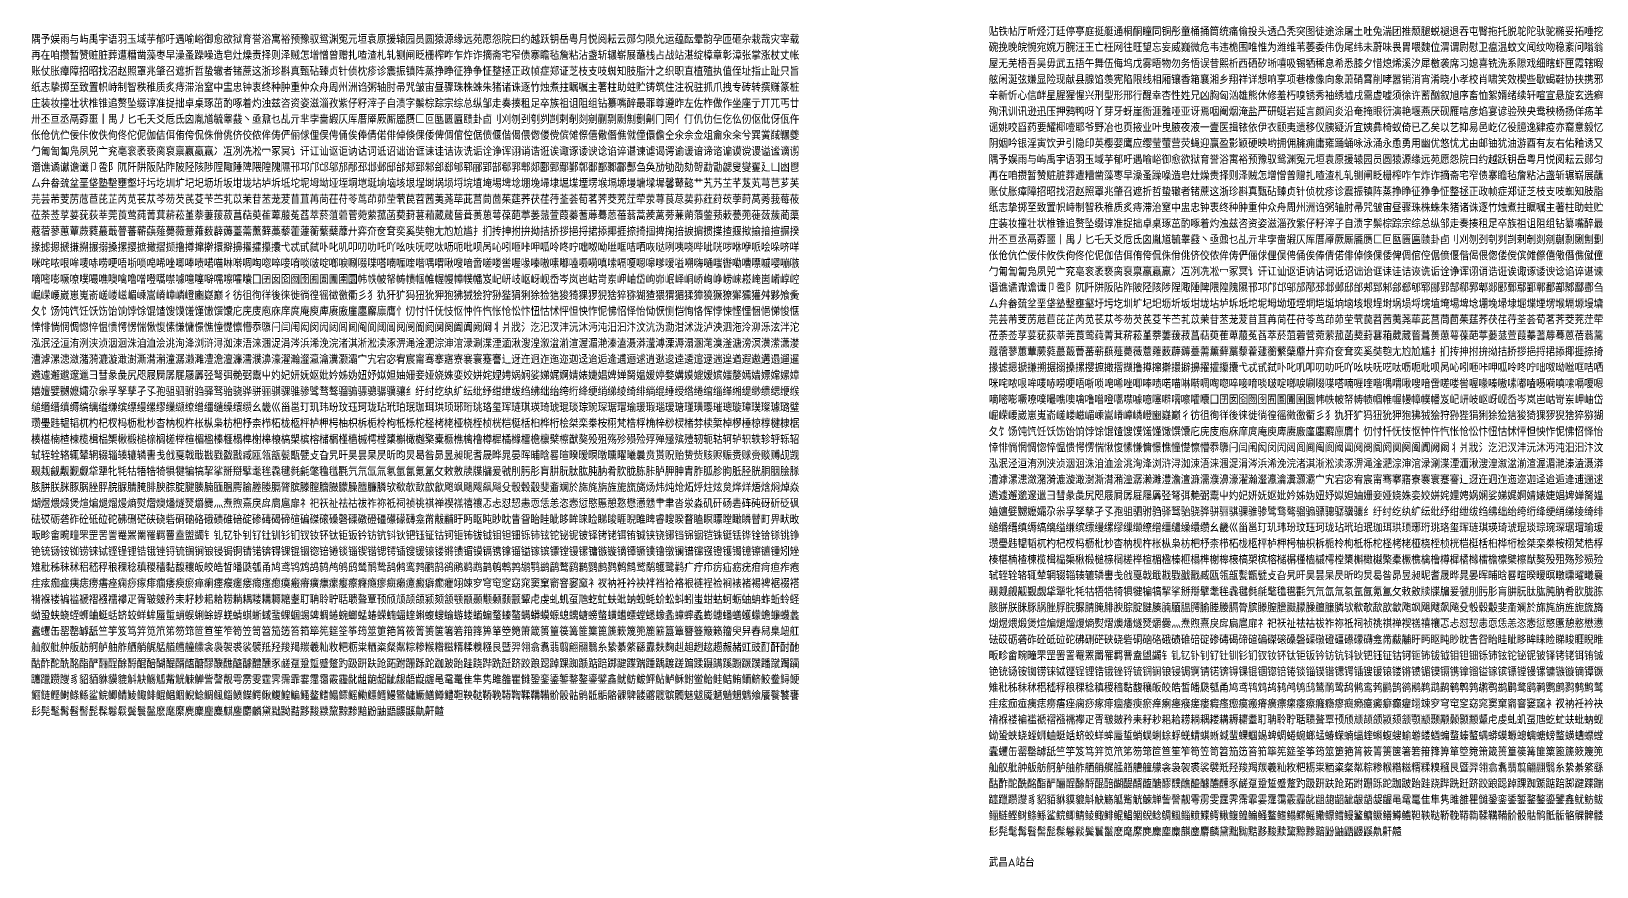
# Model space of a CAD drawing. Header units: millimetres. Extents: x -2979 to 9136, y 5799 to 12599.
# Drawn here: x 1376 to 1963, y 5799 to 6112 of the extents above; entities that cross this region are included whole.
import ezdxf

# ---------------------------------------------------------------- set-up
doc = ezdxf.new("R2010")
doc.units = ezdxf.units.MM
doc.header["$MEASUREMENT"] = 0
doc.styles.add('design', font='iso.shx', dxfattribs={"bigfont": 'design.shx'})
doc.styles.add('tssd', font='simplex.shx', dxfattribs={"bigfont": 'tssdchn.shx'})

msp = doc.modelspace()

# ---------------------------------------------------------------- texts
at = {"color": 7, "style": 'design'}
for s, p in [('隅予娱雨与屿禹宇语羽玉域芋郁吁遇喻峪御愈欲狱育誉浴寓裕预豫驭鸳渊冤元垣袁原援辕园员圆猿源缘远苑愿怨院曰约越跃钥岳粤月悦阅耘云郧匀陨允运蕴酝晕韵孕匝砸杂栽哉灾宰载', (1375.94, 6107.42)), ('再在咱攒暂赞赃脏葬遭糟凿藻枣早澡蚤躁噪造皂灶燥责择则泽贼怎增憎曾赠扎喳渣札轧铡闸眨栅榨咋乍炸诈摘斋宅窄债寨瞻毡詹粘沾盏斩辗崭展蘸栈占战站湛绽樟章彰漳张掌涨杖丈帐', (1375.94, 6101.42)), ('账仗胀瘴障招昭找沼赵照罩兆肇召遮折哲蛰辙者锗蔗这浙珍斟真甄砧臻贞针侦枕疹诊震振镇阵蒸挣睁征狰争怔整拯正政帧症郑证芝枝支吱蜘知肢脂汁之织职直植殖执值侄址指止趾只旨', (1375.94, 6095.42)), ('纸志挚掷至致置帜峙制智秩稚质炙痔滞治窒中盅忠钟衷终种肿重仲众舟周州洲诌粥轴肘帚咒皱宙昼骤珠株蛛朱猪诸诛逐竹烛煮拄瞩嘱主著柱助蛀贮铸筑住注祝驻抓爪拽专砖转撰赚篆桩', (1375.94, 6089.39)), ('庄装妆撞壮状椎锥追赘坠缀谆准捉拙卓桌琢茁酌啄着灼浊兹咨资姿滋淄孜紫仔籽滓子自渍字鬃棕踪宗综总纵邹走奏揍租足卒族祖诅阻组钻纂嘴醉最罪尊遵昨左佐柞做作坐座亍丌兀丐廿', (1375.94, 6083.39)), ('卅丕亘丞鬲孬噩丨禺丿匕乇夭爻卮氐囟胤馗毓睾鼗丶亟鼐乜乩亓芈孛啬嘏仄厍厝厣厥厮靥赝匚叵匦匮匾赜卦卣刂刈刎刭刳刿剀剌剞剡剜蒯剽劂劁劐劓冂罔亻仃仉仂仨仡仫仞伛仳伢佤仵', (1375.94, 6077.42)), ('伥伧伉伫佞佧攸佚佝佟佗伲伽佶佴侑侉侃侏佾佻侪佼侬侔俦俨俪俅俚俣俜俑俟俸倩偌俳倬倏倮倭俾倜倌倥倨偾偃偕偈偎偬偻傥傧傩傺僖儆僭僬僦僮儇儋仝氽佘佥俎龠汆籴兮巽黉馘冁夔', (1375.94, 6071.42)), ('勹匍訇匐凫夙兕亠兖亳衮袤亵脔裒禀嬴蠃羸冫冱冽冼凇冖冢冥讠讦讧讪讴讵讷诂诃诋诏诎诒诓诔诖诘诙诜诟诠诤诨诩诮诰诳诶诹诼诿谀谂谄谇谌谏谑谒谔谕谖谙谛谘谝谟谠谡谥谧谪谫', (1375.94, 6065.39)), ('谮谯谲谳谵谶卩卺阝阢阡阱阪阽阼陂陉陔陟陧陬陲陴隈隍隗隰邗邛邝邙邬邡邴邳邶邺邸邰郏郅邾郐郄郇郓郦郢郜郗郛郫郯郾鄄鄢鄞鄣鄱鄯鄹酃酆刍奂劢劬劭劾哿勐勖勰叟燮矍廴凵凼鬯', (1375.94, 6059.39)), ('厶弁畚巯坌垩垡塾墼壅壑圩圬圪圳圹圮圯坜圻坂坩垅坫垆坼坻坨坭坶坳垭垤垌垲埏垧垴垓垠埕埘埚埙埒垸埴埯埸埤埝堋堍埽埭堀堞堙塄堠塥塬墁墉墚墀馨鼙懿艹艽艿芏芊芨芄芎芑芗芙', (1375.94, 6053.42)), ('芫芸芾芰苈苊苣芘芷芮苋苌苁芩芴芡芪芟苄苎芤苡茉苷苤茏茇苜苴苒苘茌苻苓茑茚茆茔茕苠苕茜荑荛荜茈莒茼茴茱莛荞茯荏荇荃荟荀茗荠茭茺茳荦荥荨茛荩荬荪荭荮莰荸莳莴莠莪莓莜', (1375.94, 6047.42)), ('莅荼莶莩荽莸荻莘莞莨莺莼菁萁菥菘堇萘萋菝菽菖萜萸萑萆菔菟萏萃菸菹菪菅菀萦菰菡葜葑葚葙葳蒇蒈葺蒉葸萼葆葩葶蒌蒎萱葭蓁蓍蓐蓦蒽蓓蓊蒿蒺蓠蒡蒹蒴蒗蓥蓣蔌甍蔸蓰蔹蔟蔺蕖', (1375.94, 6041.39)), ('蔻蓿蓼蕙蕈蕨蕤蕞蕺瞢蕃蕲蕻薤薨薇薏蕹薮薜薅薹薷薰藓藁藜藿蘧蘅蘩蘖蘼廾弈夼奁耷奕奚奘匏尢尥尬尴扌扪抟抻拊拚拗拮挢拶挹捋捃掭揶捱捺掎掴捭掬掊捩掮掼揲揸揠揿揄揞揎摒揆', (1375.94, 6035.39)), ('掾摅摁搋搛搠搌搦搡摞撄摭撖摺撷撸撙撺擀擐擗擤擢攉攥攮弋忒甙弑卟叱叽叩叨叻吒吖吆呋呒呓呔呖呃吡呗呙吣吲咂咔呷呱呤咚咛咄呶呦咝哐咭哂咴哒咧咦哓哔呲咣哕咻咿哌哙哚哜咩', (1375.94, 6029.42)), ('咪咤哝哏哞唛哧唠哽唔哳唢唣唏唑唧唪啧喏喵啉啭啁啕唿啐唼唷啖啵啶啷唳唰啜喋嗒喃喱喹喈喁喟啾嗖喑啻嗟喽喾喔喙嗪嗷嗉嘟嗑嗫嗬嗔嗦嗝嗄嗯嗥嗲嗳嗌嗍嗨嗵嗤辔嘞嘈嘌嘁嘤嘣嗾', (1375.94, 6023.42)), ('嘀嘧嘭噘嘹噗嘬噍噢噙噜噌噔嚆噤噱噫噻噼嚅嚓嚯囔囗囝囡囵囫囹囿圄圊圉圜帏帙帔帑帱帻帼帷幄幔幛幞幡岌屺岍岐岖岈岘岙岑岚岜岵岢岽岬岫岱岣峁岷峄峒峤峋峥崂崃崧崦崮崤崞崆', (1375.94, 6017.39)), ('崛嵘崾崴崽嵬嵛嵯嵝嵫嵋嵊嵩嵴嶂嶙嶝豳嶷巅彳彷徂徇徉後徕徙徜徨徭徵徼衢彡犭犰犴犷犸狃狁狎狍狒狨狯狩狲狴狷猁狳猃狺狻猗猓猡猊猞猝猕猢猹猥猬猸猱獐獍獗獠獬獯獾舛夥飧夤', (1375.94, 6011.39)), ('夂饣饧饨饩饪饫饬饴饷饽馀馄馇馊馍馐馑馓馔馕庀庑庋庖庥庠庹庵庾庳赓廒廑廛廨廪膺忄忉忖忏怃忮怄忡忤忾怅怆忪忭忸怙怵怦怛怏怍怩怫怊怿怡恸恹恻恺恂恪恽悖悚悭悝悃悒悌悛惬', (1375.94, 6005.42)), ('悻悱惝惘惆惚悴愠愦愕愣惴愀愎愫慊慵憬憔憧憷懔懵忝隳闩闫闱闳闵闶闼闾阃阄阆阈阊阋阌阍阏阒阕阖阗阙阚丬爿戕氵汔汜汊沣沅沐沔沌汨汩汴汶沆沩泐泔沭泷泸泱泗沲泠泖泺泫泮沱', (1375.94, 5999.42)), ('泓泯泾洹洧洌浃浈洇洄洙洎洫浍洮洵洚浏浒浔洳涑浯涞涠浞涓涔浜浠浼浣渚淇淅淞渎涿淠渑淦淝淙渖涫渌涮渫湮湎湫溲湟溆湓湔渲渥湄滟溱溘滠漭滢溥溧溽溻溷滗溴滏溏滂溟潢潆潇漤', (1375.94, 5993.42)), ('漕滹漯漶潋潴漪漉漩澉澍澌潸潲潼潺濑濉澧澹澶濂濡濮濞濠濯瀚瀣瀛瀹瀵灏灞宀宄宕宓宥宸甯骞搴寤寮褰寰蹇謇辶迓迕迥迮迤迩迦迳迨逅逄逋逦逑逍逖逡逵逶逭逯遄遑遒遐遨遘遢遛暹', (1375.94, 5987.39)), ('遴遽邂邈邃邋彐彗彖彘尻咫屐屙孱屣屦羼弪弩弭艴弼鬻屮妁妃妍妩妪妣妗姊妫妞妤姒妲妯姗妾娅娆姝娈姣姘姹娌娉娲娴娑娣娓婀婧婊婕娼婢婵胬媪媛婷婺媾嫫媲嫒嫔媸嫠嫣嫱嫖嫦嫘嫜', (1375.94, 5981.42)), ('嬉嬗嬖嬲嬷孀尕尜孚孥孳孑孓孢驵驷驸驺驿驽骀骁骅骈骊骐骒骓骖骘骛骜骝骟骠骢骣骥骧纟纡纣纥纨纩纭纰纾绀绁绂绉绋绌绐绔绗绛绠绡绨绫绮绯绱绲缍绶绺绻绾缁缂缃缇缈缋缌缏缑', (1375.94, 5975.39)), ('缒缗缙缜缛缟缡缢缣缤缥缦缧缪缫缬缭缯缰缱缲缳缵幺畿巛甾邕玎玑玮玢玟珏珂珑玷玳珀珉珈珥珙顼琊珩珧珞玺珲琏琪瑛琦琥琨琰琮琬琛琚瑁瑜瑗瑕瑙瑷瑭瑾璜璎璀璁璇璋璞璨璩璐璧', (1375.94, 5969.39)), ('瓒璺韪韫韬杌杓杞杈杩枥枇杪杳枘枧杵枨枞枭枋杷杼柰栉柘栊柩枰栌柙枵柚枳柝栀柃枸柢栎柁柽栲栳桠桡桎桢桄桤梃栝桕桦桁桧桀栾桊桉栩梵梏桴桷梓桫棂楮棼椟椠棹椤棰椋椁楗棣椐', (1375.94, 5963.42)), ('楱椹楠楂楝榄楫榀榘楸椴槌榇榈槎榉楦楣楹榛榧榻榫榭槔榱槁槊槟榕槠榍槿樯槭樗樘橥槲橄樾檠橐橛樵檎橹樽樨橘橼檑檐檩檗檫猷獒殁殂殇殄殒殓殍殚殛殡殪轫轭轱轲轳轵轶轸轷轹轺', (1375.94, 5957.39)), ('轼轾辁辂辄辇辋辍辎辏辘辚軎戋戗戛戟戢戡戥戤戬臧瓯瓴瓿甏甑甓攴旮旯旰昊昙杲昃昕昀炅曷昝昴昱昶昵耆晟晔晁晏晖晡晗晷暄暌暧暝暾曛曜曦曩贲贳贶贻贽赀赅赆赈赉赇赍赕赙觇觊', (1375.94, 5951.42)), ('觋觌觎觏觐觑牮犟牝牦牯牾牿犄犋犍犏犒挈挲掰搿擘耄毪毳毽毵毹氅氇氆氍氕氘氙氚氡氩氤氪氲攵敕敫牍牒牖爰虢刖肟肜肓肼朊肽肱肫肭肴肷胧胨胩胪胛胂胄胙胍胗朐胝胫胱胴胭脍脎', (1375.94, 5945.39)), ('胲胼朕脒豚脶脞脬脘脲腈腌腓腴腙腚腱腠腩腼腽腭腧塍媵膈膂膑滕膣膪臌朦臊膻臁膦欤欷欹歃歆歙飑飒飓飕飙飚殳彀毂觳斐齑斓於旆旄旃旌旎旒旖炀炜炖炝炻烀炷炫炱烨烊焐焓焖焯焱', (1375.94, 5939.39)), ('煳煜煨煅煲煊煸煺熘熳熵熨熠燠燔燧燹爝爨灬焘煦熹戾戽扃扈扉礻祀祆祉祛祜祓祚祢祗祠祯祧祺禅禊禚禧禳忑忐怼恝恚恧恁恙恣悫愆愍慝憩憝懋懑戆肀聿沓泶淼矶矸砀砉砗砘砑斫砭砜', (1375.94, 5933.39)), ('砝砹砺砻砟砼砥砬砣砩硎硭硖硗砦硐硇硌硪碛碓碚碇碜碡碣碲碹碥磔磙磉磬磲礅磴礓礤礞礴龛黹黻黼盱眄眍盹眇眈眚眢眙眭眦眵眸睐睑睇睃睚睨睢睥睿瞍睽瞀瞌瞑瞟瞠瞰瞵瞽町畀畎畋', (1375.94, 5927.39)), ('畈畛畲畹疃罘罡罟詈罨罴罱罹羁罾盍盥蠲钅钆钇钋钊钌钍钏钐钔钗钕钚钛钜钣钤钫钪钭钬钯钰钲钴钶钷钸钹钺钼钽钿铄铈铉铊铋铌铍铎铐铑铒铕铖铗铙铘铛铞铟铠铢铤铥铧铨铪铩铫铮', (1375.94, 5921.39)), ('铯铳铴铵铷铹铼铽铿锃锂锆锇锉锊锍锎锏锒锓锔锕锖锘锛锝锞锟锢锪锫锩锬锱锲锴锶锷锸锼锾锿镂锵镄镅镆镉镌镎镏镒镓镔镖镗镘镙镛镞镟镝镡镢镤镥镦镧镨镩镪镫镬镯镱镲镳锺矧矬', (1375.94, 5915.39)), ('雉秕秭秣秫稆嵇稃稂稞稔稹稷穑黏馥穰皈皎皓皙皤瓞瓠甬鸠鸢鸨鸩鸪鸫鸬鸲鸱鸶鸸鸷鸹鸺鸾鹁鹂鹄鹆鹇鹈鹉鹋鹌鹎鹑鹕鹗鹚鹛鹜鹞鹣鹦鹧鹨鹩鹪鹫鹬鹱鹭鹳疒疔疖疠疝疬疣疳疴疸痄疱', (1375.94, 5909.39)), ('疰痃痂痖痍痣痨痦痤痫痧瘃痱痼痿瘐瘀瘅瘌瘗瘊瘥瘘瘕瘙瘛瘼瘢瘠癀瘭瘰瘿瘵癃瘾瘳癍癞癔癜癖癫癯翊竦穸穹窀窆窈窕窦窠窬窨窭窳衤衩衲衽衿袂袢裆袷袼裉裢裎裣裥裱褚裼裨裾裰褡', (1375.94, 5903.42)), ('褙褓褛褊褴褫褶襁襦襻疋胥皲皴矜耒耔耖耜耠耢耥耦耧耩耨耱耋耵聃聆聍聒聩聱覃顸颀颃颉颌颍颏颔颚颛颞颟颡颢颥颦虍虔虬虮虿虺虼虻蚨蚍蚋蚬蚝蚧蚣蚪蚓蚩蚶蛄蚵蛎蚰蚺蚱蚯蛉蛏', (1375.94, 5897.39)), ('蚴蛩蛱蛲蛭蛳蛐蜓蛞蛴蛟蛘蛑蜃蜇蛸蜈蜊蜍蜉蜣蜻蜞蜥蜮蜚蜾蝈蜴蜱蜩蜷蜿螂蜢蝽蝾蝻蝠蝰蝌蝮螋蝓蝣蝼蝤蝙蝥螓螯螨蟒蟆螈螅螭螗螃螫蟥螬螵螳蟋蟓螽蟑蟀蟊蟛蟪蟠蟮蠖蠓蟾蠊蠛蠡', (1375.94, 5891.39)), ('蠹蠼缶罂罄罅舐竺竽笈笃笄笕笊笫笏筇笸笪笙笮笱笠笥笤笳笾笞筘筚筅筵筌筝筠筮筻筢筲筱箐箦箧箸箬箝箨箅箪箜箢箫箴篑篁篌篝篚篥篦篪簌篾篼簏簖簋簟簪簦簸籁籀臾舁舂舄臬衄舡', (1375.94, 5885.42)), ('舢舣舭舯舨舫舸舻舳舴舾艄艉艋艏艚艟艨衾袅袈裘裟襞羝羟羧羯羰羲籼敉粑粝粜粞粢粲粼粽糁糇糌糍糈糅糗糨艮暨羿翎翕翥翡翦翩翮翳糸絷綦綮繇纛麸麴赳趄趔趑趱赧赭豇豉酊酐酎酏', (1375.94, 5879.42)), ('酤酢酡酰酩酯酽酾酲酴酹醌醅醐醍醑醢醣醪醭醮醯醵醴醺豕鹾趸跫踅蹙蹩趵趿趼趺跄跖跗跚跞跎跏跛跆跬跷跸跣跹跻跤踉跽踔踝踟踬踮踣踯踺蹀踹踵踽踱蹉蹁蹂蹑蹒蹊蹰蹶蹼蹯蹴躅躏', (1375.94, 5873.31)), ('躔躐躜躞豸貂貊貅貘貔斛觖觞觚觜觥觫觯訾謦靓雩雳雯霆霁霈霏霎霪霭霰霾龀龃龅龆龇龈龉龊龌黾鼋鼍隹隼隽雎雒瞿雠銎銮鋈錾鍪鏊鎏鐾鑫鱿鲂鲅鲆鲇鲈稣鲋鲎鲐鲑鲒鲔鲕鲚鲛鲞鲟鲠', (1375.94, 5867.39)), ('鲡鲢鲣鲥鲦鲧鲨鲩鲫鲭鲮鲰鲱鲲鲳鲴鲵鲶鲷鲺鲻鲼鲽鳄鳅鳆鳇鳊鳋鳌鳍鳎鳏鳐鳓鳔鳕鳗鳘鳙鳜鳝鳟鳢靼鞅鞑鞒鞔鞯鞫鞣鞲鞴骱骰骷鹘骶骺骼髁髀髅髂髋髌髑魅魃魇魉魈魍魑飨餍餮饕饔', (1375.94, 5861.39)), ('髟髡髦髯髫髻髭髹鬈鬏鬓鬟鬣麽麾縻麂麇麈麋麒鏖麝麟黛黜黝黠黟黢黩黧黥黪黯鼢鼬鼯鼹鼷鼽鼾齄', (1375.94, 5855.42))]:
    msp.add_text(s, height=3, dxfattribs=at).set_placement(p)
at = {"style": 'tssd'}
for s, p in [('贴铁帖厅听烃汀廷停亭庭挺艇通桐酮瞳同铜彤童桶捅筒统痛偷投头透凸秃突图徒途涂屠土吐兔湍团推颓腿蜕褪退吞屯臀拖托脱鸵陀驮驼椭妥拓唾挖哇蛙洼娃瓦袜歪外豌弯湾玩顽丸烷完', (1734.96, 6110.31)), ('碗挽晚皖惋宛婉万腕汪王亡枉网往旺望忘妄威巍微危韦违桅围唯惟为潍维苇萎委伟伪尾纬未蔚味畏胃喂魏位渭谓尉慰卫瘟温蚊文闻纹吻稳紊问嗡翁瓮挝蜗涡窝我斡卧握沃巫呜钨乌污诬', (1734.96, 6104.37)), ('屋无芜梧吾吴毋武五捂午舞伍侮坞戊雾晤物勿务悟误昔熙析西硒矽晰嘻吸锡牺稀息希悉膝夕惜熄烯溪汐犀檄袭席习媳喜铣洗系隙戏细瞎虾匣霞辖暇峡侠狭下厦夏吓掀锨先仙鲜纤咸贤衔', (1734.96, 6098.31)), ('舷闲涎弦嫌显险现献县腺馅羡宪陷限线相厢镶香箱襄湘乡翔祥详想响享项巷橡像向象萧硝霄削哮嚣销消宵淆晓小孝校肖啸笑效楔些歇蝎鞋协挟携邪斜胁谐写械卸蟹懈泄泻谢屑薪芯锌欣', (1734.96, 6092.31)), ('辛新忻心信衅星腥猩惺兴刑型形邢行醒幸杏性姓兄凶胸匈汹雄熊休修羞朽嗅锈秀袖绣墟戌需虚嘘须徐许蓄酗叙旭序畜恤絮婿绪续轩喧宣悬旋玄选癣眩绚靴薛学穴雪血勋熏循旬询寻驯巡', (1734.96, 6086.31)), ('殉汛训讯逊迅压押鸦鸭呀丫芽牙蚜崖衙涯雅哑亚讶焉咽阉烟淹盐严研蜒岩延言颜阎炎沿奄掩眼衍演艳堰燕厌砚雁唁彦焰宴谚验殃央鸯秧杨扬佯疡羊洋阳氧仰痒养样漾邀腰妖瑶摇尧遥窑', (1734.96, 6080.31)), ('谣姚咬舀药要耀椰噎耶爷野冶也页掖业叶曳腋夜液一壹医揖铱依伊衣颐夷遗移仪胰疑沂宜姨彝椅蚁倚已乙矣以艺抑易邑屹亿役臆逸肄疫亦裔意毅忆义益溢诣议谊译异翼翌绎茵荫因殷音', (1734.96, 6074.31)), ('阴姻吟银淫寅饮尹引隐印英樱婴鹰应缨莹萤营荧蝇迎赢盈影颖硬映哟拥佣臃痈庸雍踊蛹咏泳涌永恿勇用幽优悠忧尤由邮铀犹油游酉有友右佑釉诱又幼迂淤于盂榆虞愚舆余俞逾鱼愉渝渔', (1734.96, 6068.37)), ('隅予娱雨与屿禹宇语羽玉域芋郁吁遇喻峪御愈欲狱育誉浴寓裕预豫驭鸳渊冤元垣袁原援辕园员圆猿源缘远苑愿怨院曰约越跃钥岳粤月悦阅耘云郧匀陨允运蕴酝晕韵孕匝砸杂栽哉灾宰载', (1734.96, 6062.31)), ('再在咱攒暂赞赃脏葬遭糟凿藻枣早澡蚤躁噪造皂灶燥责择则泽贼怎增憎曾赠扎喳渣札轧铡闸眨栅榨咋乍炸诈摘斋宅窄债寨瞻毡詹粘沾盏斩辗崭展蘸栈占战站湛绽樟章彰漳张掌涨杖丈帐', (1734.96, 6056.31)), ('账仗胀瘴障招昭找沼赵照罩兆肇召遮折哲蛰辙者锗蔗这浙珍斟真甄砧臻贞针侦枕疹诊震振镇阵蒸挣睁征狰争怔整拯正政帧症郑证芝枝支吱蜘知肢脂汁之织职直植殖执值侄址指止趾只旨', (1734.96, 6050.31)), ('纸志挚掷至致置帜峙制智秩稚质炙痔滞治窒中盅忠钟衷终种肿重仲众舟周州洲诌粥轴肘帚咒皱宙昼骤珠株蛛朱猪诸诛逐竹烛煮拄瞩嘱主著柱助蛀贮铸筑住注祝驻抓爪拽专砖转撰赚篆桩', (1734.96, 6044.31)), ('庄装妆撞壮状椎锥追赘坠缀谆准捉拙卓桌琢茁酌啄着灼浊兹咨资姿滋淄孜紫仔籽滓子自渍字鬃棕踪宗综总纵邹走奏揍租足卒族祖诅阻组钻纂嘴醉最罪尊遵昨左佐柞做作坐座亍丌兀丐廿', (1734.96, 6038.31)), ('卅丕亘丞鬲孬噩丨禺丿匕乇夭爻卮氐囟胤馗毓睾鼗丶亟鼐乜乩亓芈孛啬嘏仄厍厝厣厥厮靥赝匚叵匦匮匾赜卦卣刂刈刎刭刳刿剀剌剞剡剜蒯剽劂劁劐劓冂罔亻仃仉仂仨仡仫仞伛仳伢佤仵', (1734.96, 6032.31)), ('伥伧伉伫佞佧攸佚佝佟佗伲伽佶佴侑侉侃侏佾佻侪佼侬侔俦俨俪俅俚俣俜俑俟俸倩偌俳倬倏倮倭俾倜倌倥倨偾偃偕偈偎偬偻傥傧傩傺僖儆僭僬僦僮儇儋仝氽佘佥俎龠汆籴兮巽黉馘冁夔', (1734.96, 6026.31)), ('勹匍訇匐凫夙兕亠兖亳衮袤亵脔裒禀嬴蠃羸冫冱冽冼凇冖冢冥讠讦讧讪讴讵讷诂诃诋诏诎诒诓诔诖诘诙诜诟诠诤诨诩诮诰诳诶诹诼诿谀谂谄谇谌谏谑谒谔谕谖谙谛谘谝谟谠谡谥谧谪谫', (1734.96, 6020.31)), ('谮谯谲谳谵谶卩卺阝阢阡阱阪阽阼陂陉陔陟陧陬陲陴隈隍隗隰邗邛邝邙邬邡邴邳邶邺邸邰郏郅邾郐郄郇郓郦郢郜郗郛郫郯郾鄄鄢鄞鄣鄱鄯鄹酃酆刍奂劢劬劭劾哿勐勖勰叟燮矍廴凵凼鬯', (1734.96, 6014.31)), ('厶弁畚巯坌垩垡塾墼壅壑圩圬圪圳圹圮圯坜圻坂坩垅坫垆坼坻坨坭坶坳垭垤垌垲埏垧垴垓垠埕埘埚埙埒垸埴埯埸埤埝堋堍埽埭堀堞堙塄堠塥塬墁墉墚墀馨鼙懿艹艽艿芏芊芨芄芎芑芗芙', (1734.96, 6008.25)), ('芫芸芾芰苈苊苣芘芷芮苋苌苁芩芴芡芪芟苄苎芤苡茉苷苤茏茇苜苴苒苘茌苻苓茑茚茆茔茕苠苕茜荑荛荜茈莒茼茴茱莛荞茯荏荇荃荟荀茗荠茭茺茳荦荥荨茛荩荬荪荭荮莰荸莳莴莠莪莓莜', (1734.96, 6002.31)), ('莅荼莶莩荽莸荻莘莞莨莺莼菁萁菥菘堇萘萋菝菽菖萜萸萑萆菔菟萏萃菸菹菪菅菀萦菰菡葜葑葚葙葳蒇蒈葺蒉葸萼葆葩葶蒌蒎萱葭蓁蓍蓐蓦蒽蓓蓊蒿蒺蓠蒡蒹蒴蒗蓥蓣蔌甍蔸蓰蔹蔟蔺蕖', (1734.96, 5996.31)), ('蔻蓿蓼蕙蕈蕨蕤蕞蕺瞢蕃蕲蕻薤薨薇薏蕹薮薜薅薹薷薰藓藁藜藿蘧蘅蘩蘖蘼廾弈夼奁耷奕奚奘匏尢尥尬尴扌扪抟抻拊拚拗拮挢拶挹捋捃掭揶捱捺掎掴捭掬掊捩掮掼揲揸揠揿揄揞揎摒揆', (1734.96, 5990.31)), ('掾摅摁搋搛搠搌搦搡摞撄摭撖摺撷撸撙撺擀擐擗擤擢攉攥攮弋忒甙弑卟叱叽叩叨叻吒吖吆呋呒呓呔呖呃吡呗呙吣吲咂咔呷呱呤咚咛咄呶呦咝哐咭哂咴哒咧咦哓哔呲咣哕咻咿哌哙哚哜咩', (1734.96, 5984.31)), ('咪咤哝哏哞唛哧唠哽唔哳唢唣唏唑唧唪啧喏喵啉啭啁啕唿啐唼唷啖啵啶啷唳唰啜喋嗒喃喱喹喈喁喟啾嗖喑啻嗟喽喾喔喙嗪嗷嗉嘟嗑嗫嗬嗔嗦嗝嗄嗯嗥嗲嗳嗌嗍嗨嗵嗤辔嘞嘈嘌嘁嘤嘣嗾', (1734.96, 5978.31)), ('嘀嘧嘭噘嘹噗嘬噍噢噙噜噌噔嚆噤噱噫噻噼嚅嚓嚯囔囗囝囡囵囫囹囿圄圊圉圜帏帙帔帑帱帻帼帷幄幔幛幞幡岌屺岍岐岖岈岘岙岑岚岜岵岢岽岬岫岱岣峁岷峄峒峤峋峥崂崃崧崦崮崤崞崆', (1734.96, 5972.31)), ('崛嵘崾崴崽嵬嵛嵯嵝嵫嵋嵊嵩嵴嶂嶙嶝豳嶷巅彳彷徂徇徉後徕徙徜徨徭徵徼衢彡犭犰犴犷犸狃狁狎狍狒狨狯狩狲狴狷猁狳猃狺狻猗猓猡猊猞猝猕猢猹猥猬猸猱獐獍獗獠獬獯獾舛夥飧夤', (1734.96, 5966.37)), ('夂饣饧饨饩饪饫饬饴饷饽馀馄馇馊馍馐馑馓馔馕庀庑庋庖庥庠庹庵庾庳赓廒廑廛廨廪膺忄忉忖忏怃忮怄忡忤忾怅怆忪忭忸怙怵怦怛怏怍怩怫怊怿怡恸恹恻恺恂恪恽悖悚悭悝悃悒悌悛惬', (1734.96, 5960.31)), ('悻悱惝惘惆惚悴愠愦愕愣惴愀愎愫慊慵憬憔憧憷懔懵忝隳闩闫闱闳闵闶闼闾阃阄阆阈阊阋阌阍阏阒阕阖阗阙阚丬爿戕氵汔汜汊沣沅沐沔沌汨汩汴汶沆沩泐泔沭泷泸泱泗沲泠泖泺泫泮沱', (1734.96, 5954.31)), ('泓泯泾洹洧洌浃浈洇洄洙洎洫浍洮洵洚浏浒浔洳涑浯涞涠浞涓涔浜浠浼浣渚淇淅淞渎涿淠渑淦淝淙渖涫渌涮渫湮湎湫溲湟溆湓湔渲渥湄滟溱溘滠漭滢溥溧溽溻溷滗溴滏溏滂溟潢潆潇漤', (1734.96, 5948.31)), ('漕滹漯漶潋潴漪漉漩澉澍澌潸潲潼潺濑濉澧澹澶濂濡濮濞濠濯瀚瀣瀛瀹瀵灏灞宀宄宕宓宥宸甯骞搴寤寮褰寰蹇謇辶迓迕迥迮迤迩迦迳迨逅逄逋逦逑逍逖逡逵逶逭逯遄遑遒遐遨遘遢遛暹', (1734.96, 5942.31)), ('遴遽邂邈邃邋彐彗彖彘尻咫屐屙孱屣屦羼弪弩弭艴弼鬻屮妁妃妍妩妪妣妗姊妫妞妤姒妲妯姗妾娅娆姝娈姣姘姹娌娉娲娴娑娣娓婀婧婊婕娼婢婵胬媪媛婷婺媾嫫媲嫒嫔媸嫠嫣嫱嫖嫦嫘嫜', (1734.96, 5936.31)), ('嬉嬗嬖嬲嬷孀尕尜孚孥孳孑孓孢驵驷驸驺驿驽骀骁骅骈骊骐骒骓骖骘骛骜骝骟骠骢骣骥骧纟纡纣纥纨纩纭纰纾绀绁绂绉绋绌绐绔绗绛绠绡绨绫绮绯绱绲缍绶绺绻绾缁缂缃缇缈缋缌缏缑', (1734.96, 5930.31)), ('缒缗缙缜缛缟缡缢缣缤缥缦缧缪缫缬缭缯缰缱缲缳缵幺畿巛甾邕玎玑玮玢玟珏珂珑玷玳珀珉珈珥珙顼琊珩珧珞玺珲琏琪瑛琦琥琨琰琮琬琛琚瑁瑜瑗瑕瑙瑷瑭瑾璜璎璀璁璇璋璞璨璩璐璧', (1734.96, 5924.31)), ('瓒璺韪韫韬杌杓杞杈杩枥枇杪杳枘枧杵枨枞枭枋杷杼柰栉柘栊柩枰栌柙枵柚枳柝栀柃枸柢栎柁柽栲栳桠桡桎桢桄桤梃栝桕桦桁桧桀栾桊桉栩梵梏桴桷梓桫棂楮棼椟椠棹椤棰椋椁楗棣椐', (1734.96, 5918.31)), ('楱椹楠楂楝榄楫榀榘楸椴槌榇榈槎榉楦楣楹榛榧榻榫榭槔榱槁槊槟榕槠榍槿樯槭樗樘橥槲橄樾檠橐橛樵檎橹樽樨橘橼檑檐檩檗檫猷獒殁殂殇殄殒殓殍殚殛殡殪轫轭轱轲轳轵轶轸轷轹轺', (1734.96, 5912.31)), ('轼轾辁辂辄辇辋辍辎辏辘辚軎戋戗戛戟戢戡戥戤戬臧瓯瓴瓿甏甑甓攴旮旯旰昊昙杲昃昕昀炅曷昝昴昱昶昵耆晟晔晁晏晖晡晗晷暄暌暧暝暾曛曜曦曩贲贳贶贻贽赀赅赆赈赉赇赍赕赙觇觊', (1734.96, 5906.37)), ('觋觌觎觏觐觑牮犟牝牦牯牾牿犄犋犍犏犒挈挲掰搿擘耄毪毳毽毵毹氅氇氆氍氕氘氙氚氡氩氤氪氲攵敕敫牍牒牖爰虢刖肟肜肓肼朊肽肱肫肭肴肷胧胨胩胪胛胂胄胙胍胗朐胝胫胱胴胭脍脎', (1734.96, 5900.31)), ('胲胼朕脒豚脶脞脬脘脲腈腌腓腴腙腚腱腠腩腼腽腭腧塍媵膈膂膑滕膣膪臌朦臊膻臁膦欤欷欹歃歆歙飑飒飓飕飙飚殳彀毂觳斐齑斓於旆旄旃旌旎旒旖炀炜炖炝炻烀炷炫炱烨烊焐焓焖焯焱', (1734.96, 5894.31)), ('煳煜煨煅煲煊煸煺熘熳熵熨熠燠燔燧燹爝爨灬焘煦熹戾戽扃扈扉礻祀祆祉祛祜祓祚祢祗祠祯祧祺禅禊禚禧禳忑忐怼恝恚恧恁恙恣悫愆愍慝憩憝懋懑戆肀聿沓泶淼矶矸砀砉砗砘砑斫砭砜', (1734.96, 5888.37)), ('砝砹砺砻砟砼砥砬砣砩硎硭硖硗砦硐硇硌硪碛碓碚碇碜碡碣碲碹碥磔磙磉磬磲礅磴礓礤礞礴龛黹黻黼盱眄眍盹眇眈眚眢眙眭眦眵眸睐睑睇睃睚睨睢睥睿瞍睽瞀瞌瞑瞟瞠瞰瞵瞽町畀畎畋', (1734.96, 5882.31)), ('畈畛畲畹疃罘罡罟詈罨罴罱罹羁罾盍盥蠲钅钆钇钋钊钌钍钏钐钔钗钕钚钛钜钣钤钫钪钭钬钯钰钲钴钶钷钸钹钺钼钽钿铄铈铉铊铋铌铍铎铐铑铒铕铖铗铙铘铛铞铟铠铢铤铥铧铨铪铩铫铮', (1734.96, 5876.31)), ('铯铳铴铵铷铹铼铽铿锃锂锆锇锉锊锍锎锏锒锓锔锕锖锘锛锝锞锟锢锪锫锩锬锱锲锴锶锷锸锼锾锿镂锵镄镅镆镉镌镎镏镒镓镔镖镗镘镙镛镞镟镝镡镢镤镥镦镧镨镩镪镫镬镯镱镲镳锺矧矬', (1734.96, 5870.31)), ('雉秕秭秣秫稆嵇稃稂稞稔稹稷穑黏馥穰皈皎皓皙皤瓞瓠甬鸠鸢鸨鸩鸪鸫鸬鸲鸱鸶鸸鸷鸹鸺鸾鹁鹂鹄鹆鹇鹈鹉鹋鹌鹎鹑鹕鹗鹚鹛鹜鹞鹣鹦鹧鹨鹩鹪鹫鹬鹱鹭鹳疒疔疖疠疝疬疣疳疴疸痄疱', (1734.96, 5864.31)), ('疰痃痂痖痍痣痨痦痤痫痧瘃痱痼痿瘐瘀瘅瘌瘗瘊瘥瘘瘕瘙瘛瘼瘢瘠癀瘭瘰瘿瘵癃瘾瘳癍癞癔癜癖癫癯翊竦穸穹窀窆窈窕窦窠窬窨窭窳衤衩衲衽衿袂袢裆袷袼裉裢裎裣裥裱褚裼裨裾裰褡', (1734.96, 5858.31)), ('褙褓褛褊褴褫褶襁襦襻疋胥皲皴矜耒耔耖耜耠耢耥耦耧耩耨耱耋耵聃聆聍聒聩聱覃顸颀颃颉颌颍颏颔颚颛颞颟颡颢颥颦虍虔虬虮虿虺虼虻蚨蚍蚋蚬蚝蚧蚣蚪蚓蚩蚶蛄蚵蛎蚰蚺蚱蚯蛉蛏', (1734.96, 5852.31)), ('蚴蛩蛱蛲蛭蛳蛐蜓蛞蛴蛟蛘蛑蜃蜇蛸蜈蜊蜍蜉蜣蜻蜞蜥蜮蜚蜾蝈蜴蜱蜩蜷蜿螂蜢蝽蝾蝻蝠蝰蝌蝮螋蝓蝣蝼蝤蝙蝥螓螯螨蟒蟆螈螅螭螗螃螫蟥螬螵螳蟋蟓螽蟑蟀蟊蟛蟪蟠蟮蠖蠓蟾蠊蠛蠡', (1734.96, 5846.31)), ('蠹蠼缶罂罄罅舐竺竽笈笃笄笕笊笫笏筇笸笪笙笮笱笠笥笤笳笾笞筘筚筅筵筌筝筠筮筻筢筲筱箐箦箧箸箬箝箨箅箪箜箢箫箴篑篁篌篝篚篥篦篪簌篾篼簏簖簋簟簪簦簸籁籀臾舁舂舄臬衄舡', (1734.96, 5840.31)), ('舢舣舭舯舨舫舸舻舳舴舾艄艉艋艏艚艟艨衾袅袈裘裟襞羝羟羧羯羰羲籼敉粑粝粜粞粢粲粼粽糁糇糌糍糈糅糗糨艮暨羿翎翕翥翡翦翩翮翳糸絷綦綮繇纛麸麴赳趄趔趑趱赧赭豇豉酊酐酎酏', (1734.96, 5834.31)), ('酤酢酡酰酩酯酽酾酲酴酹醌醅醐醍醑醢醣醪醭醮醯醵醴醺豕鹾趸跫踅蹙蹩趵趿趼趺跄跖跗跚跞跎跏跛跆跬跷跸跣跹跻跤踉跽踔踝踟踬踮踣踯踺蹀踹踵踽踱蹉蹁蹂蹑蹒蹊蹰蹶蹼蹯蹴躅躏', (1734.96, 5828.31)), ('躔躐躜躞豸貂貊貅貘貔斛觖觞觚觜觥觫觯訾謦靓雩雳雯霆霁霈霏霎霪霭霰霾龀龃龅龆龇龈龉龊龌黾鼋鼍隹隼隽雎雒瞿雠銎銮鋈錾鍪鏊鎏鐾鑫鱿鲂鲅鲆鲇鲈稣鲋鲎鲐鲑鲒鲔鲕鲚鲛鲞鲟鲠', (1734.96, 5822.31)), ('鲡鲢鲣鲥鲦鲧鲨鲩鲫鲭鲮鲰鲱鲲鲳鲴鲵鲶鲷鲺鲻鲼鲽鳄鳅鳆鳇鳊鳋鳌鳍鳎鳏鳐鳓鳔鳕鳗鳘鳙鳜鳝鳟鳢靼鞅鞑鞒鞔鞯鞫鞣鞲鞴骱骰骷鹘骶骺骼髁髀髅髂髋髌髑魅魃魇魉魈魍魑飨餍餮饕饔', (1734.96, 5816.31)), ('髟髡髦髯髫髻髭髹鬈鬏鬓鬟鬣麽麾縻麂麇麈麋麒鏖麝麟黛黜黝黠黟黢黩黧黥黪黯鼢鼬鼯鼹鼷鼽鼾齄', (1734.96, 5810.31)), ('武昌A站台', (1734.96, 5798.89))]:
    msp.add_text(s, height=3, dxfattribs=at).set_placement(p)

doc.saveas('drawing.dxf')
